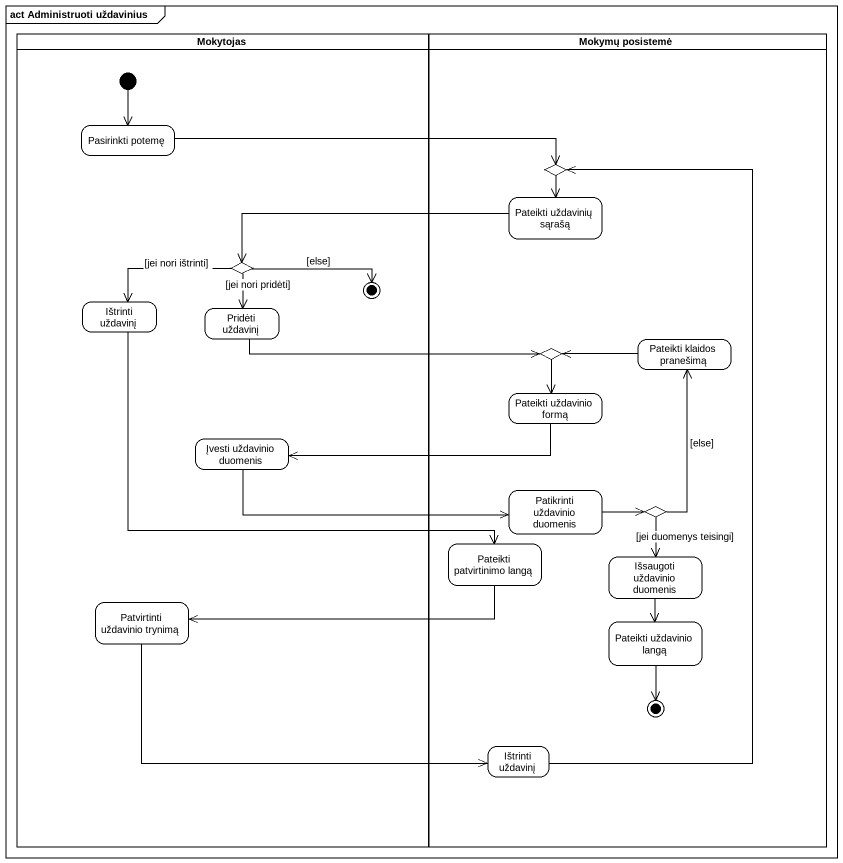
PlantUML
@startuml
mainframe act Administruoti uždavinius
hide empty description
state Mokytojas <<partition>> {
  state "Pasirinkti potemę" as Pasirinkti_potemę
  state "Ištrinti uždavinį" as Ištrinti_uždavinį
  state choice2 <<choice>>
  state "Pridėti uždavinį" as Pridėti_uždavinį
  state "Įvesti uždavinio duomenis" as Įvesti_uždavinio_duomenis
  state "Patvirtinti uždavinio trynimą" as Patvirtinti_uždavinio
  [*] --> Pasirinkti_potemę
  choice2 -right-> [*] : [else]
}
state "Mokymų posistemė" as Mokymų_posistemė <<partition>> {
  state choice1 <<choice>>
  state "Pateikti uždavinių sąrašą" as Pateikti_uždavinių_sąrašą
  state "Pateikti klaidos pranešimą" as Pateikti_klaidos_pranešimą
  state choice3 <<choice>>
  state "Pateikti uždavinio formą" as Pateikti_uždavinio_formą
  state "Patikrinti uždavinio duomenis" as Patikrinti_uždavinio
  state choice4 <<choice>>
  state "Pateikti patvirtinimo langą" as Pateikti_patvirtinimo_langą
  state "Išsaugoti uždavinio duomenis" as Išsaugoti_uždavinio_duomenis
  state "Pateikti uždavinio langą" as Pateikti_uždavinio_langą
  state "Ištrinti uždavinį" as Ištrinti_uždavinį_2
  Pateikti_uždavinio_langą --> [*]
}
Pasirinkti_potemę -right-> choice1
choice1 --> Pateikti_uždavinių_sąrašą
Pateikti_uždavinių_sąrašą -left-> choice2
Ištrinti_uždavinį --> Pateikti_patvirtinimo_langą
choice2 -left-> Ištrinti_uždavinį : [jei nori ištrinti]
choice2 --> Pridėti_uždavinį : [jei nori pridėti]
Pridėti_uždavinį -right-> choice3
Pateikti_klaidos_pranešimą -left-> choice3
choice3 --> Pateikti_uždavinio_formą
Pateikti_uždavinio_formą -left-> Įvesti_uždavinio_duomenis
Įvesti_uždavinio_duomenis -right-> Patikrinti_uždavinio
Patikrinti_uždavinio -right-> choice4
choice4 -up-> Pateikti_klaidos_pranešimą : [else]
choice4 --> Išsaugoti_uždavinio_duomenis : [jei duomenys teisingi]
Pateikti_patvirtinimo_langą -left-> Patvirtinti_uždavinio
Išsaugoti_uždavinio_duomenis --> Pateikti_uždavinio_langą
Patvirtinti_uždavinio -right-> Ištrinti_uždavinį_2
Ištrinti_uždavinį_2 -up-> choice1
@enduml
